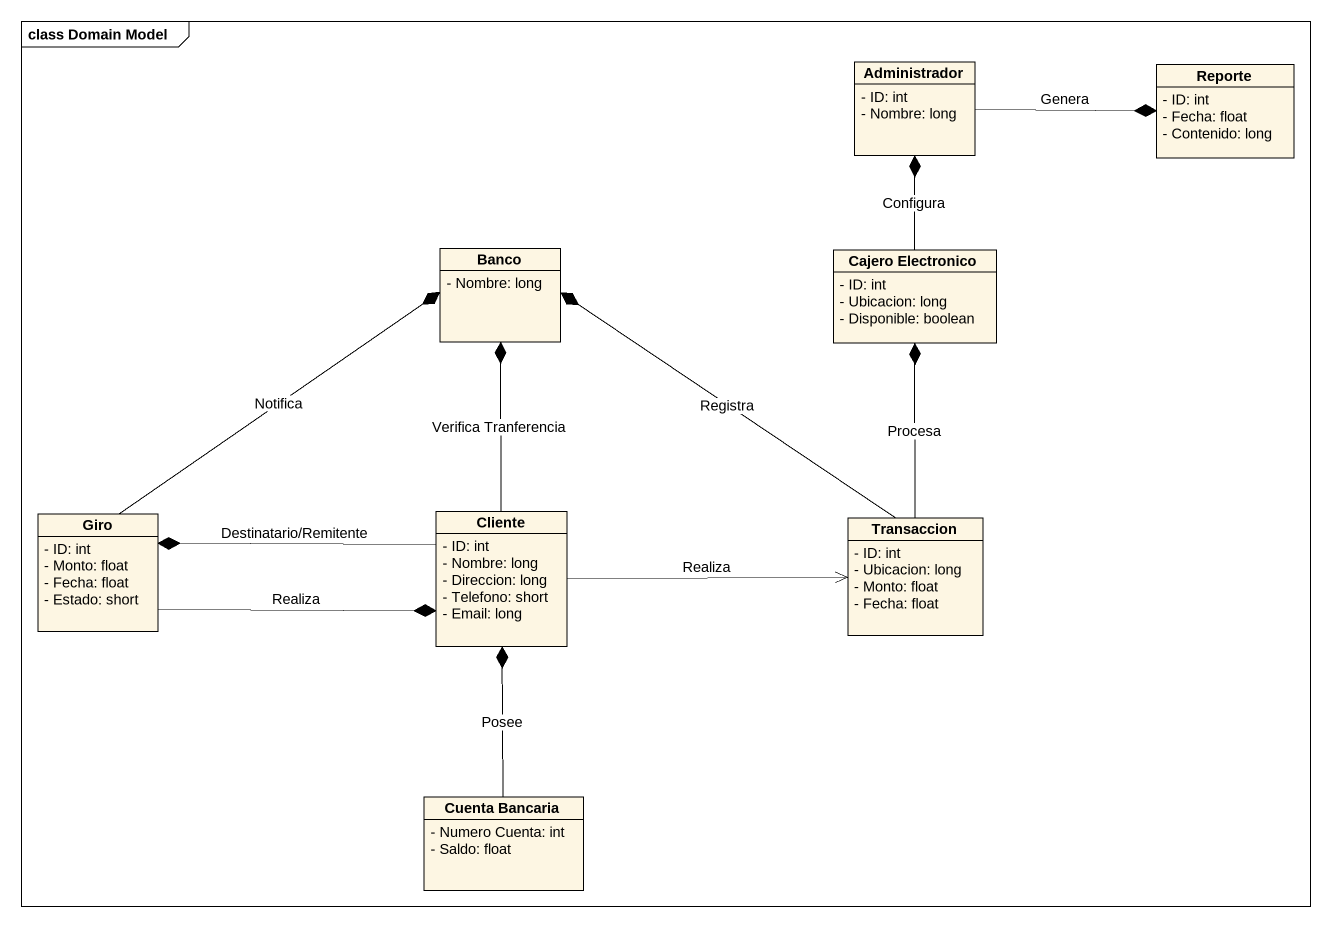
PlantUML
@startuml
mainframe class Domain Model
hide circle
hide empty members
skinparam classAttributeIconSize 0
class Administrador {
  - ID: int
  - Nombre: long
}
class Reporte {
  - ID: int
  - Fecha: float
  - Contenido: long
}
class Banco {
  - Nombre: long
}
class "Cajero Electronico" as Cajero_Electronico {
  - ID: int
  - Ubicacion: long
  - Disponible: boolean
}
class Giro {
  - ID: int
  - Monto: float
  - Fecha: float
  - Estado: short
}
class Cliente {
  - ID: int
  - Nombre: long
  - Direccion: long
  - Telefono: short
  - Email: long
}
class Transaccion {
  - ID: int
  - Ubicacion: long
  - Monto: float
  - Fecha: float
}
class "Cuenta Bancaria" as Cuenta_Bancaria {
  - Numero Cuenta: int
  - Saldo: float
}
Administrador -right-* Reporte : Genera
Cajero_Electronico -up-* Administrador : Configura
Giro -up-* Banco : Notifica
Giro -right-* Cliente : Realiza
Cliente -up-* Banco : Verifica Tranferencia
Cliente -left-* Giro : Destinatario/Remitente
Cliente -right-> Transaccion : Realiza
Transaccion -up-* Banco : Registra
Transaccion -up-* Cajero_Electronico : Procesa
Cuenta_Bancaria -up-* Cliente : Posee
@enduml
